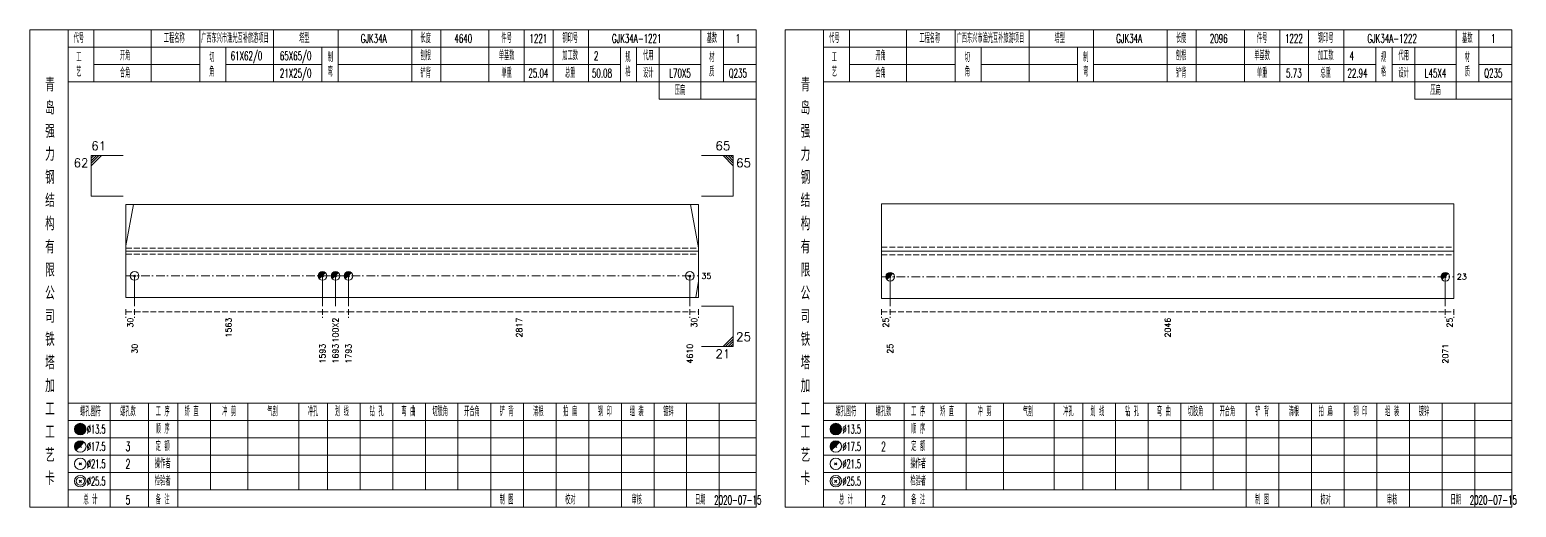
# Model space of a CAD drawing. Extents: x 0 to 2606, y -377 to 6479.
# Drawn here: x 784 to 1299, y 1050 to 1215 of the extents above; entities that cross this region are included whole.
import ezdxf
from ezdxf.enums import TextEntityAlignment as Align

# ---------------------------------------------------------------- set-up
doc = ezdxf.new("R2010")
doc.units = 0
doc.header["$MEASUREMENT"] = 0
doc.linetypes.add('一点画线', pattern=[5.2, 3, -1, 0.2, -1])
doc.linetypes.add('虚线', pattern=[2.75, 2, -0.75])
doc.layers.get('0').update_dxf_attribs({"linetype": 'CONTINUOUS', "lineweight": 25})
doc.layers.add('1', color=7, linetype='CONTINUOUS', lineweight=25)
doc.layers.add('4', color=7, linetype='CONTINUOUS', lineweight=25)
doc.styles.get("Standard").update_dxf_attribs({"font": 'simplex.shx', "width": 0.7, "height": 3, "bigfont": 'gbhzfs.shx'})

msp = doc.modelspace()

# ---------------------------------------------------------------- linework, layer by layer
at = {"color": 7, "linetype": 'Continuous', "lineweight": 13}
for p, q in [((805.5, 1171.5), (816.5, 1171.5)), ((805.5, 1157.5), (805.5, 1171.5)), ((806.38, 1171.5), (805.5, 1170.62)), ((807.25, 1171.5), (805.5, 1169.75)), ((808.12, 1171.5), (805.5, 1168.88)), ((809, 1171.5), (805.5, 1168)), ((1027.6, 1171.5), (1016.6, 1171.5)), ((1024.1, 1171.5), (1027.6, 1168)), ((1024.97, 1171.5), (1027.6, 1168.88)), ((1025.85, 1171.5), (1027.6, 1169.75)), ((1026.72, 1171.5), (1027.6, 1170.62)), ((1027.6, 1157.5), (1027.6, 1171.5)), ((805.5, 1157.5), (816.5, 1157.5)), ((1027.6, 1157.5), (1016.6, 1157.5)), ((817.5, 1140.34), (820.1, 1154.57)), ((1015.6, 1139.65), (1012.82, 1154.57)), ((820.5, 1129.93), (820.5, 1119.5)), ((885.51, 1129.93), (885.51, 1119.5)), ((890.01, 1129.93), (890.01, 1119.5)), ((894.51, 1129.93), (894.51, 1119.5)), ((1012.6, 1129.93), (1012.6, 1119.5)), ((1015.6, 1128.17), (1014.7, 1122.43)), ((1081.9, 1129.67), (1081.9, 1119.5)), ((1274, 1129.67), (1274, 1119.5)), ((1027.6, 1119.5), (1016.6, 1119.5)), ((1027.6, 1119.5), (1027.6, 1105.5)), ((1024.1, 1105.5), (1027.6, 1109)), ((1024.97, 1105.5), (1027.6, 1108.12)), ((1025.85, 1105.5), (1027.6, 1107.25)), ((1026.72, 1105.5), (1027.6, 1106.38)), ((1027.6, 1105.5), (1016.6, 1105.5))]:
    msp.add_line(p, q, dxfattribs=at)
at = {"color": 7, "linetype": 'Continuous', "lineweight": 18}
for p, q in [((817.5, 1154.57), (817.5, 1122.43)), ((817.5, 1154.57), (1015.6, 1154.57)), ((1015.6, 1154.57), (1015.6, 1122.43)), ((1078.9, 1154.83), (1078.9, 1122.17)), ((1078.9, 1154.83), (1277, 1154.83)), ((1277, 1154.83), (1277, 1122.17)), ((817.5, 1138.5), (1015.6, 1138.5)), ((1078.9, 1138.5), (1277, 1138.5))]:
    msp.add_line(p, q, dxfattribs=at)
at = {"color": 1, "linetype": '虚线', "lineweight": 18}
for p, q in [((817.5, 1139.57), (1015.6, 1139.57)), ((817.5, 1137.43), (1015.6, 1137.43)), ((1078.9, 1139.83), (1277, 1139.83)), ((1078.9, 1137.17), (1277, 1137.17))]:
    msp.add_line(p, q, dxfattribs=at)
at = {"color": 3, "linetype": '一点画线', "lineweight": 13}
for p, q in [((817.5, 1129.93), (1015.6, 1129.93)), ((1078.9, 1129.67), (1277, 1129.67))]:
    msp.add_line(p, q, dxfattribs=at)
at = {"color": 8, "linetype": '虚线', "lineweight": 9}
for p, q in [((817.5, 1118.5), (817.5, 1115.5)), ((817.5, 1117.5), (820.5, 1117.5)), ((820.5, 1118.5), (820.5, 1115.5)), ((820.5, 1118.5), (820.5, 1115.5)), ((820.5, 1117.5), (885.51, 1117.5)), ((885.51, 1118.5), (885.51, 1115.5)), ((885.51, 1118.5), (885.51, 1115.5)), ((885.51, 1117.5), (894.51, 1117.5)), ((894.51, 1118.5), (894.51, 1115.5)), ((894.51, 1118.5), (894.51, 1115.5)), ((894.51, 1117.5), (1012.6, 1117.5)), ((1012.6, 1118.5), (1012.6, 1115.5)), ((1012.6, 1118.5), (1012.6, 1115.5)), ((1012.6, 1117.5), (1015.6, 1117.5)), ((1015.6, 1118.5), (1015.6, 1115.5)), ((1078.9, 1118.5), (1078.9, 1115.5)), ((1078.9, 1117.5), (1081.9, 1117.5)), ((1081.9, 1118.5), (1081.9, 1115.5)), ((1081.9, 1118.5), (1081.9, 1115.5)), ((1081.9, 1117.5), (1274, 1117.5)), ((1274, 1118.5), (1274, 1115.5)), ((1274, 1118.5), (1274, 1115.5)), ((1274, 1117.5), (1277, 1117.5)), ((1277, 1118.5), (1277, 1115.5))]:
    msp.add_line(p, q, dxfattribs=at)
at = {"layer": '1', "color": 7, "linetype": 'Continuous', "lineweight": 13}
for p, q in [((820.2, 1129.63), (820.8, 1130.23)), ((820.8, 1129.63), (820.2, 1130.23)), ((1012.3, 1129.63), (1012.9, 1130.23)), ((1012.9, 1129.63), (1012.3, 1130.23))]:
    msp.add_line(p, q, dxfattribs=at)
at = {"layer": '1', "color": 7, "linetype": 'Continuous', "lineweight": 0}
for p, q in [((885.21, 1129.63), (885.81, 1130.23)), ((885.21, 1130.23), (885.81, 1129.63)), ((889.71, 1129.63), (890.31, 1130.23)), ((889.71, 1130.23), (890.31, 1129.63)), ((894.21, 1129.63), (894.81, 1130.23)), ((894.21, 1130.23), (894.81, 1129.63)), ((1081.6, 1129.37), (1082.2, 1129.97)), ((1081.6, 1129.97), (1082.2, 1129.37)), ((1273.7, 1129.37), (1274.3, 1129.97)), ((1273.7, 1129.97), (1274.3, 1129.37))]:
    msp.add_line(p, q, dxfattribs=at)
at = {"layer": '1', "color": 7, "linetype": 'Continuous', "lineweight": 18}
for p, q in [((817.5, 1122.43), (1015.6, 1122.43)), ((1078.9, 1122.17), (1277, 1122.17))]:
    msp.add_line(p, q, dxfattribs=at)
at = {"layer": '1', "color": 7, "linetype": 'Continuous', "lineweight": 13}
for centre in [(820.5, 1129.93), (885.51, 1129.93), (890.01, 1129.93), (894.51, 1129.93), (1012.6, 1129.93), (1081.9, 1129.67), (1274, 1129.67)]:
    msp.add_circle(centre, 1.5, dxfattribs=at)
for centre, radius in [((885.51, 1129.93), 1.35), ((885.51, 1129.93), 1.2), ((885.51, 1129.93), 1.05), ((885.51, 1129.93), 0.9), ((885.51, 1129.93), 0.75), ((885.51, 1129.93), 0.6), ((885.51, 1129.93), 0.45), ((885.51, 1129.93), 0.3), ((885.51, 1129.93), 0.15), ((890.01, 1129.93), 1.35), ((890.01, 1129.93), 1.2), ((890.01, 1129.93), 1.05), ((890.01, 1129.93), 0.9), ((890.01, 1129.93), 0.75), ((890.01, 1129.93), 0.6), ((890.01, 1129.93), 0.45), ((890.01, 1129.93), 0.3), ((890.01, 1129.93), 0.15), ((894.51, 1129.93), 1.35), ((894.51, 1129.93), 1.2), ((894.51, 1129.93), 1.05), ((894.51, 1129.93), 0.9), ((894.51, 1129.93), 0.75), ((894.51, 1129.93), 0.6), ((894.51, 1129.93), 0.45), ((894.51, 1129.93), 0.3), ((894.51, 1129.93), 0.15), ((1081.9, 1129.67), 1.35), ((1081.9, 1129.67), 1.2), ((1081.9, 1129.67), 1.05), ((1081.9, 1129.67), 0.9), ((1081.9, 1129.67), 0.75), ((1081.9, 1129.67), 0.6), ((1081.9, 1129.67), 0.45), ((1081.9, 1129.67), 0.3), ((1081.9, 1129.67), 0.15), ((1274, 1129.67), 1.35), ((1274, 1129.67), 1.2), ((1274, 1129.67), 1.05), ((1274, 1129.67), 0.9), ((1274, 1129.67), 0.75), ((1274, 1129.67), 0.6), ((1274, 1129.67), 0.45), ((1274, 1129.67), 0.3), ((1274, 1129.67), 0.15)]:
    msp.add_arc(centre, radius, 45, 225, dxfattribs=at)
at = {"layer": '4', "color": 1, "linetype": 'Continuous', "lineweight": 18}
for p, q in [((797.5, 1050), (797.5, 1215)), ((806.4, 1197), (806.4, 1215)), ((826.2, 1197), (826.2, 1215)), ((843, 1197), (843, 1215)), ((868.6, 1197), (868.6, 1215)), ((890.9, 1197), (890.9, 1215)), ((916.4, 1197), (916.4, 1215)), ((926.4, 1197), (926.4, 1215)), ((943.1, 1197), (943.1, 1215)), ((955.3, 1197), (955.3, 1215)), ((965.3, 1197), (965.3, 1215)), ((977.5, 1197), (977.5, 1215)), ((1016.4, 1191), (1016.4, 1215)), ((1024.2, 1197), (1024.2, 1215)), ((1058.9, 1050), (1058.9, 1215)), ((1067.8, 1197), (1067.8, 1215)), ((1087.6, 1197), (1087.6, 1215)), ((1104.4, 1197), (1104.4, 1215)), ((1130, 1197), (1130, 1215)), ((1152.3, 1197), (1152.3, 1215)), ((1177.8, 1197), (1177.8, 1215)), ((1187.8, 1197), (1187.8, 1215)), ((1204.5, 1197), (1204.5, 1215)), ((1216.7, 1197), (1216.7, 1215)), ((1226.7, 1197), (1226.7, 1215)), ((1238.9, 1197), (1238.9, 1215)), ((1277.8, 1191), (1277.8, 1215)), ((1285.6, 1197), (1285.6, 1215)), ((797.5, 1209), (1035.6, 1209)), ((852, 1197), (852, 1209)), ((885.3, 1197), (885.3, 1209)), ((988.6, 1197), (988.6, 1209)), ((994.2, 1197), (994.2, 1209)), ((1002, 1191), (1002, 1209)), ((1058.9, 1209), (1297, 1209)), ((1113.4, 1197), (1113.4, 1209)), ((1146.7, 1197), (1146.7, 1209)), ((1250, 1197), (1250, 1209)), ((1255.6, 1197), (1255.6, 1209)), ((1263.4, 1191), (1263.4, 1209)), ((806.4, 1203), (843, 1203)), ((852, 1203), (885.3, 1203)), ((890.9, 1203), (988.6, 1203)), ((994.2, 1203), (1016.4, 1203)), ((1024.2, 1203), (1035.6, 1203)), ((1067.8, 1203), (1104.4, 1203)), ((1113.4, 1203), (1146.7, 1203)), ((1152.3, 1203), (1250, 1203)), ((1255.6, 1203), (1277.8, 1203)), ((1285.6, 1203), (1297, 1203)), ((797.5, 1197), (1035.6, 1197)), ((1058.9, 1197), (1297, 1197)), ((1002, 1191), (1035.6, 1191)), ((1263.4, 1191), (1297, 1191)), ((797.5, 1086), (1035.6, 1086)), ((812, 1050), (812, 1086)), ((825.3, 1050), (825.3, 1086)), ((835.4, 1050), (835.4, 1086)), ((846.8, 1056), (846.8, 1086)), ((859.7, 1056), (859.7, 1086)), ((877.3, 1056), (877.3, 1086)), ((887.2, 1056), (887.2, 1086)), ((898.5, 1056), (898.5, 1086)), ((909.8, 1056), (909.8, 1086)), ((921.1, 1056), (921.1, 1086)), ((932.3, 1056), (932.3, 1086)), ((943.7, 1056), (943.7, 1086)), ((955, 1056), (955, 1086)), ((966.3, 1056), (966.3, 1086)), ((977.6, 1056), (977.6, 1086)), ((988.9, 1056), (988.9, 1086)), ((1000.2, 1056), (1000.2, 1086)), ((1011.5, 1056), (1011.5, 1086)), ((1022.8, 1056), (1022.8, 1086)), ((1058.9, 1086), (1297, 1086)), ((1073.4, 1050), (1073.4, 1086)), ((1086.7, 1050), (1086.7, 1086)), ((1096.8, 1050), (1096.8, 1086)), ((1108.2, 1056), (1108.2, 1086)), ((1121.1, 1056), (1121.1, 1086)), ((1138.7, 1056), (1138.7, 1086)), ((1148.6, 1056), (1148.6, 1086)), ((1159.9, 1056), (1159.9, 1086)), ((1171.2, 1056), (1171.2, 1086)), ((1182.5, 1056), (1182.5, 1086)), ((1193.7, 1056), (1193.7, 1086)), ((1205.1, 1056), (1205.1, 1086)), ((1216.4, 1056), (1216.4, 1086)), ((1227.7, 1056), (1227.7, 1086)), ((1239, 1056), (1239, 1086)), ((1250.3, 1056), (1250.3, 1086)), ((1261.6, 1056), (1261.6, 1086)), ((1272.9, 1056), (1272.9, 1086)), ((1284.2, 1056), (1284.2, 1086)), ((797.5, 1080), (1035.6, 1080)), ((1058.9, 1080), (1297, 1080)), ((797.5, 1074), (1035.6, 1074)), ((1058.9, 1074), (1297, 1074)), ((797.5, 1068), (1035.6, 1068)), ((1058.9, 1068), (1297, 1068)), ((797.5, 1062), (1035.6, 1062)), ((1058.9, 1062), (1297, 1062)), ((797.5, 1056), (1035.6, 1056)), ((943.7, 1050), (943.7, 1056)), ((955, 1050), (955, 1056)), ((966.3, 1050), (966.3, 1056)), ((977.6, 1050), (977.6, 1056)), ((988.9, 1050), (988.9, 1056)), ((1000.2, 1050), (1000.2, 1056)), ((1011.5, 1050), (1011.5, 1056)), ((1022.8, 1050), (1022.8, 1056)), ((1058.9, 1056), (1297, 1056)), ((1205.1, 1050), (1205.1, 1056)), ((1216.4, 1050), (1216.4, 1056)), ((1227.7, 1050), (1227.7, 1056)), ((1239, 1050), (1239, 1056)), ((1250.3, 1050), (1250.3, 1056)), ((1261.6, 1050), (1261.6, 1056)), ((1272.9, 1050), (1272.9, 1056)), ((1284.2, 1050), (1284.2, 1056))]:
    msp.add_line(p, q, dxfattribs=at)
at = {"layer": '4', "color": 7, "linetype": 'Continuous', "lineweight": 13}
for p, q in [((801.5, 1076.8), (801.9, 1077.2)), ((801.9, 1076.8), (801.5, 1077.2)), ((1062.9, 1076.8), (1063.3, 1077.2)), ((1063.3, 1076.8), (1062.9, 1077.2)), ((801.3, 1064.6), (802.1, 1065.4)), ((802.1, 1064.6), (801.3, 1065.4)), ((1062.7, 1064.6), (1063.5, 1065.4)), ((1063.5, 1064.6), (1062.7, 1065.4)), ((801.3, 1058.6), (802.1, 1059.4)), ((802.1, 1058.6), (801.3, 1059.4)), ((1062.7, 1058.6), (1063.5, 1059.4)), ((1063.5, 1058.6), (1062.7, 1059.4))]:
    msp.add_line(p, q, dxfattribs=at)
at = {"layer": '4', "color": 7, "linetype": 'Continuous', "lineweight": 0}
for p, q in [((801.3, 1070.6), (802.1, 1071.4)), ((801.3, 1071.4), (802.1, 1070.6)), ((1062.7, 1070.6), (1063.5, 1071.4)), ((1062.7, 1071.4), (1063.5, 1070.6))]:
    msp.add_line(p, q, dxfattribs=at)
at = {"layer": '4', "color": 1, "linetype": 'Continuous', "lineweight": 18}
for points in [[(784.2, 1215), (784.2, 1050), (1035.6, 1050), (1035.6, 1215)], [(1045.6, 1215), (1045.6, 1050), (1297, 1050), (1297, 1215)]]:
    msp.add_lwpolyline(points, close=True, dxfattribs=at)
at = {"layer": '4', "color": 7, "linetype": 'Continuous', "lineweight": 13}
for centre, radius in [((801.7, 1077), 2), ((801.7, 1077), 1.8), ((801.7, 1077), 1.6), ((801.7, 1077), 1.4), ((801.7, 1077), 1.2), ((801.7, 1077), 1), ((801.7, 1077), 0.8), ((801.7, 1077), 0.6), ((801.7, 1077), 0.4), ((801.7, 1077), 0.2), ((1063.1, 1077), 2), ((1063.1, 1077), 1.8), ((1063.1, 1077), 1.6), ((1063.1, 1077), 1.4), ((1063.1, 1077), 1.2), ((1063.1, 1077), 1), ((1063.1, 1077), 0.8), ((1063.1, 1077), 0.6), ((1063.1, 1077), 0.4), ((1063.1, 1077), 0.2), ((801.7, 1071), 2), ((1063.1, 1071), 2), ((801.7, 1065), 2), ((1063.1, 1065), 2), ((801.7, 1059), 2), ((801.7, 1059), 1.4), ((1063.1, 1059), 2), ((1063.1, 1059), 1.4)]:
    msp.add_circle(centre, radius, dxfattribs=at)
for centre, radius in [((801.7, 1071), 1.8), ((801.7, 1071), 1.6), ((801.7, 1071), 1.4), ((801.7, 1071), 1.2), ((801.7, 1071), 1), ((801.7, 1071), 0.8), ((801.7, 1071), 0.6), ((801.7, 1071), 0.4), ((801.7, 1071), 0.2), ((1063.1, 1071), 1.8), ((1063.1, 1071), 1.6), ((1063.1, 1071), 1.4), ((1063.1, 1071), 1.2), ((1063.1, 1071), 1), ((1063.1, 1071), 0.8), ((1063.1, 1071), 0.6), ((1063.1, 1071), 0.4), ((1063.1, 1071), 0.2)]:
    msp.add_arc(centre, radius, 45, 225, dxfattribs=at)

# ---------------------------------------------------------------- texts
at = {"color": 7, "linetype": 'Continuous', "lineweight": 13}
for s, p in [('61', (805.5, 1172.5)), ('25', (1028.6, 1106.5))]:
    msp.add_text(s, height=3, dxfattribs=at).set_placement(p, align=Align.BOTTOM_LEFT)
msp.add_text('65', height=3, dxfattribs=at).set_placement((1026.6, 1172.5), align=Align.BOTTOM_RIGHT)
for s, p in [('62', (804.5, 1170.5)), ('21', (1026.6, 1104.5))]:
    msp.add_text(s, height=3, dxfattribs=at).set_placement(p, align=Align.TOP_RIGHT)
msp.add_text('65', height=3, dxfattribs=at).set_placement((1028.6, 1170.5), align=Align.TOP_LEFT)
for s, p in [('35', (1016.6, 1129.93)), ('23', (1278, 1129.67))]:
    msp.add_text(s, height=2, dxfattribs=at).set_placement(p, align=Align.MIDDLE_LEFT)
at = {"color": 8, "linetype": 'Continuous', "lineweight": 9}
for s, p in [('30', (819, 1115.5)), ('1563', (853.01, 1115.5)), ('100X2', (890.01, 1115.5)), ('2817', (953.56, 1115.5)), ('30', (1014.1, 1115.5)), ('25', (1080.4, 1115.5)), ('2046', (1177.95, 1115.5)), ('25', (1275.5, 1115.5))]:
    msp.add_text(s, height=2, rotation=90, dxfattribs=at).set_placement(p, align=Align.MIDDLE_RIGHT)
at = {"layer": '1', "color": 7, "linetype": 'Continuous', "lineweight": 13}
for s, p in [('30', (820.5, 1106.5)), ('1593', (885.51, 1106.5)), ('1693', (890.01, 1106.5)), ('1793', (894.51, 1106.5)), ('4610', (1012.6, 1106.5)), ('25', (1081.9, 1106.5)), ('2071', (1274, 1106.5))]:
    msp.add_text(s, height=2, rotation=90, dxfattribs=at).set_placement(p, align=Align.MIDDLE_RIGHT)
at = {"layer": '4', "color": 1, "linetype": 'Continuous', "lineweight": 13}
for s, height, width, p in [('代号', 3, 0.6, (801.2, 1212)), ('工程名称', 3, 0.6, (834.2, 1212)), ('广西东兴市渔光互补旅游项目', 3, 0.6, (855.2, 1212)), ('塔型', 3, 0.6, (879.2, 1212)), ('GJK34A', 3, 0.6, (903.2, 1212)), ('长度', 3, 0.6, (921.2, 1212)), ('4640', 3, 0.6, (934.2, 1212)), ('件号', 3, 0.6, (949.2, 1212)), ('1221', 3, 0.6, (960.2, 1212)), ('钢印号', 3, 0.6, (971.2, 1212)), ('GJK34A-1221', 3, 0.6, (994.2, 1212)), ('基数', 3, 0.6, (1020.2, 1212)), ('1', 3, 0.6, (1029.2, 1212)), ('代号', 3, 0.6, (1062.6, 1212)), ('工程名称', 3, 0.6, (1095.6, 1212)), ('广西东兴市渔光互补旅游项目', 3, 0.6, (1116.6, 1212)), ('塔型', 3, 0.6, (1140.6, 1212)), ('GJK34A', 3, 0.6, (1164.6, 1212)), ('长度', 3, 0.6, (1182.6, 1212)), ('2096', 3, 0.6, (1195.6, 1212)), ('件号', 3, 0.6, (1210.6, 1212)), ('1222', 3, 0.6, (1221.6, 1212)), ('钢印号', 3, 0.6, (1232.6, 1212)), ('GJK34A-1222', 3, 0.6, (1255.6, 1212)), ('基数', 3, 0.6, (1281.6, 1212)), ('1', 3, 0.6, (1290.6, 1212)), ('工', 3, 0.6, (801.2, 1205.4)), ('开角', 3, 0.6, (817.2, 1206)), ('切', 3, 0.6, (847.2, 1205.4)), ('61X62/0', 3, 0.6, (859.2, 1206)), ('65X65/0', 3, 0.6, (876.2, 1206)), ('制', 3, 0.6, (888.2, 1205.4)), ('刨根', 3, 0.6, (921.2, 1206)), ('单基数', 3, 0.6, (949.2, 1206)), ('加工数', 3, 0.6, (971.2, 1206)), ('2', 3, 0.6, (980.2, 1206)), ('规', 3, 0.6, (991.2, 1205.4)), ('代用', 3, 0.6, (998.2, 1206)), ('材', 3, 0.6, (1020.2, 1205.4)), ('工', 3, 0.6, (1062.6, 1205.4)), ('开角', 3, 0.6, (1078.6, 1206)), ('切', 3, 0.6, (1108.6, 1205.4)), ('制', 3, 0.6, (1149.6, 1205.4)), ('刨根', 3, 0.6, (1182.6, 1206)), ('单基数', 3, 0.6, (1210.6, 1206)), ('加工数', 3, 0.6, (1232.6, 1206)), ('4', 3, 0.6, (1241.6, 1206)), ('规', 3, 0.6, (1252.6, 1205.4)), ('代用', 3, 0.6, (1259.6, 1206)), ('材', 3, 0.6, (1281.6, 1205.4)), ('青', 4.6, 0.8, (791.2, 1196)), ('艺', 3, 0.6, (801.2, 1200.4)), ('合角', 3, 0.6, (817.2, 1200)), ('角', 3, 0.6, (847.2, 1200.4)), ('21X25/0', 3, 0.6, (876.2, 1200)), ('弯', 3, 0.6, (888.2, 1200.4)), ('铲背', 3, 0.6, (921.2, 1200)), ('单重', 3, 0.6, (949.2, 1200)), ('25.04', 3, 0.6, (960.2, 1200)), ('总重', 3, 0.6, (971.2, 1200)), ('50.08', 3, 0.6, (982.2, 1200)), ('格', 3, 0.6, (991.2, 1200.4)), ('设计', 3, 0.6, (998.2, 1200)), ('L70X5', 3, 0.6, (1009.2, 1200)), ('质', 3, 0.6, (1020.2, 1200.4)), ('Q235', 3, 0.6, (1029.2, 1200)), ('青', 4.6, 0.8, (1052.6, 1196)), ('艺', 3, 0.6, (1062.6, 1200.4)), ('合角', 3, 0.6, (1078.6, 1200)), ('角', 3, 0.6, (1108.6, 1200.4)), ('弯', 3, 0.6, (1149.6, 1200.4)), ('铲背', 3, 0.6, (1182.6, 1200)), ('单重', 3, 0.6, (1210.6, 1200)), ('5.73', 3, 0.6, (1221.6, 1200)), ('总重', 3, 0.6, (1232.6, 1200)), ('22.94', 3, 0.6, (1243.6, 1200)), ('格', 3, 0.6, (1252.6, 1200.4)), ('设计', 3, 0.6, (1259.6, 1200)), ('L45X4', 3, 0.6, (1270.6, 1200)), ('质', 3, 0.6, (1281.6, 1200.4)), ('Q235', 3, 0.6, (1290.6, 1200)), ('压扁', 3, 0.6, (1009.2, 1194)), ('压扁', 3, 0.6, (1270.6, 1194)), ('岛', 4.6, 0.8, (791.2, 1188)), ('岛', 4.6, 0.8, (1052.6, 1188)), ('强', 4.6, 0.8, (791.2, 1180)), ('强', 4.6, 0.8, (1052.6, 1180)), ('力', 4.6, 0.8, (791.2, 1172)), ('力', 4.6, 0.8, (1052.6, 1172)), ('钢', 4.6, 0.8, (791.2, 1164)), ('钢', 4.6, 0.8, (1052.6, 1164)), ('结', 4.6, 0.8, (791.2, 1156)), ('结', 4.6, 0.8, (1052.6, 1156)), ('构', 4.6, 0.8, (791.2, 1148)), ('构', 4.6, 0.8, (1052.6, 1148)), ('有', 4.6, 0.8, (791.2, 1140)), ('有', 4.6, 0.8, (1052.6, 1140)), ('限', 4.6, 0.8, (791.2, 1132)), ('限', 4.6, 0.8, (1052.6, 1132)), ('公', 4.6, 0.8, (791.2, 1124)), ('公', 4.6, 0.8, (1052.6, 1124)), ('司', 4.6, 0.8, (791.2, 1116)), ('司', 4.6, 0.8, (1052.6, 1116)), ('铁', 4.6, 0.8, (791.2, 1108)), ('铁', 4.6, 0.8, (1052.6, 1108)), ('塔', 4.6, 0.8, (791.2, 1100)), ('塔', 4.6, 0.8, (1052.6, 1100)), ('加', 4.6, 0.8, (791.2, 1092)), ('加', 4.6, 0.8, (1052.6, 1092)), ('工', 4.6, 0.8, (791.2, 1084)), ('工', 4.6, 0.8, (1052.6, 1084)), ('螺孔图符', 3, 0.6, (805.2, 1083)), ('螺孔数', 3, 0.6, (818.2, 1083)), ('工 序', 3, 0.6, (830.2, 1083)), ('矫 直', 3, 0.6, (840.2, 1083)), ('冲 剪', 3, 0.6, (853.2, 1083)), ('气割', 3, 0.6, (868.2, 1083)), ('冲孔', 3, 0.6, (882.2, 1083)), ('划 线', 3, 0.6, (892.2, 1083)), ('钻 孔', 3, 0.6, (904.2, 1083)), ('弯 曲', 3, 0.6, (915.2, 1083)), ('切肢角', 3, 0.6, (926.2, 1083)), ('开合角', 3, 0.6, (937.2, 1083)), ('铲 背', 3, 0.6, (949.2, 1083)), ('清根', 3, 0.6, (960.2, 1083)), ('拍 扁', 3, 0.6, (971.2, 1083)), ('钢 印', 3, 0.6, (983.2, 1083)), ('组 装', 3, 0.6, (994.2, 1083)), ('镀锌', 3, 0.6, (1005.2, 1083)), ('螺孔图符', 3, 0.6, (1066.6, 1083)), ('螺孔数', 3, 0.6, (1079.6, 1083)), ('工 序', 3, 0.6, (1091.6, 1083)), ('矫 直', 3, 0.6, (1101.6, 1083)), ('冲 剪', 3, 0.6, (1114.6, 1083)), ('气割', 3, 0.6, (1129.6, 1083)), ('冲孔', 3, 0.6, (1143.6, 1083)), ('划 线', 3, 0.6, (1153.6, 1083)), ('钻 孔', 3, 0.6, (1165.6, 1083)), ('弯 曲', 3, 0.6, (1176.6, 1083)), ('切肢角', 3, 0.6, (1187.6, 1083)), ('开合角', 3, 0.6, (1198.6, 1083)), ('铲 背', 3, 0.6, (1210.6, 1083)), ('清根', 3, 0.6, (1221.6, 1083)), ('拍 扁', 3, 0.6, (1232.6, 1083)), ('钢 印', 3, 0.6, (1244.6, 1083)), ('组 装', 3, 0.6, (1255.6, 1083)), ('镀锌', 3, 0.6, (1266.6, 1083)), ('工', 4.6, 0.8, (791.2, 1076)), ('%%C13.5', 3, 0.5, (807.2, 1077)), ('顺 序', 3, 0.6, (830.2, 1077)), ('工', 4.6, 0.8, (1052.6, 1076)), ('%%C13.5', 3, 0.5, (1068.6, 1077)), ('顺 序', 3, 0.6, (1091.6, 1077)), ('艺', 4.6, 0.8, (791.2, 1068)), ('%%C17.5', 3, 0.5, (807.2, 1071)), ('3', 3.2, 0.6, (818.2, 1071)), ('定 额', 3, 0.6, (830.2, 1071)), ('艺', 4.6, 0.8, (1052.6, 1068)), ('%%C17.5', 3, 0.5, (1068.6, 1071)), ('2', 3.2, 0.6, (1079.6, 1071)), ('定 额', 3, 0.6, (1091.6, 1071)), ('%%C21.5', 3, 0.5, (807.2, 1065)), ('2', 3.2, 0.6, (818.2, 1065)), ('操作者', 3, 0.6, (830.2, 1065)), ('%%C21.5', 3, 0.5, (1068.6, 1065)), ('操作者', 3, 0.6, (1091.6, 1065)), ('卡', 4.6, 0.8, (791.2, 1060)), ('%%C25.5', 3, 0.5, (807.2, 1059)), ('检验者', 3, 0.6, (830.2, 1059)), ('卡', 4.6, 0.8, (1052.6, 1060)), ('%%C25.5', 3, 0.5, (1068.6, 1059)), ('检验者', 3, 0.6, (1091.6, 1059)), ('总 计', 3, 0.6, (805.2, 1052.5)), ('5', 3, 0.6, (818.2, 1052.5)), ('备 注', 3, 0.6, (830.2, 1052.5)), ('制 图', 3, 0.6, (949.2, 1052.5)), ('校对', 3, 0.6, (971.2, 1052.5)), ('审核', 3, 0.6, (994.2, 1052.5)), ('日期', 3, 0.6, (1016.2, 1052.5)), ('2020-07-15', 3, 0.6, (1029.2, 1052.5)), ('总 计', 3, 0.6, (1066.6, 1052.5)), ('2', 3, 0.6, (1079.6, 1052.5)), ('备 注', 3, 0.6, (1091.6, 1052.5)), ('制 图', 3, 0.6, (1210.6, 1052.5)), ('校对', 3, 0.6, (1232.6, 1052.5)), ('审核', 3, 0.6, (1255.6, 1052.5)), ('日期', 3, 0.6, (1277.6, 1052.5)), ('2020-07-15', 3, 0.6, (1290.6, 1052.5))]:
    msp.add_text(s, height=height, dxfattribs=dict(at, width=width)).set_placement(p, align=Align.MIDDLE_CENTER)

doc.saveas('drawing.dxf')
